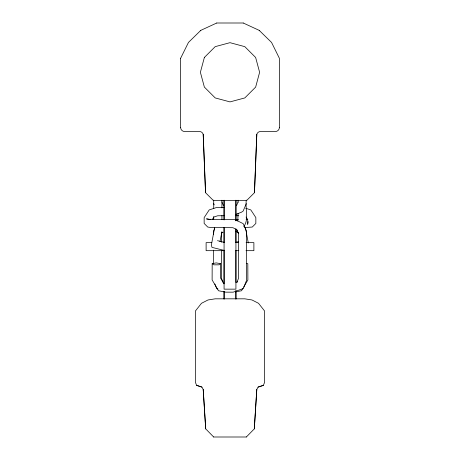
<?xml version="1.0" encoding="UTF-8"?>
<svg xmlns="http://www.w3.org/2000/svg" width="460" height="460" viewBox="0 0 460 460"><rect width="100%" height="100%" fill="white"/><g stroke="black" fill="none" stroke-linecap="round" stroke-linejoin="round"><path stroke-width="0.69" d="M180.642 127.558L180.659 58.242M213.601 263.672L213.607 250.159M213.607 234.514L213.607 230.96L214.67 228.522M221.53 250.815L221.524 278.432L223.014 282.233M221.53 242.316L221.53 232.398M224.077 250.136L224.077 289.15L235.922 289.15L235.922 228.827M224.077 242.575L224.077 227.723M224.077 200.405L224.077 219.851L224.077 200.192M235.922 282.515L235.922 250.303M235.922 242.575L235.922 229.155M235.922 200.405L235.922 220.806L235.922 200.192M238.079 213.452L237.797 220.99M238.079 202.331L238.079 200.226M246.295 200.1C245.065 208.719 249.228 218.994 243.863 226.498M223.853 283.653L220.386 277.748L220.443 263.632L216.24 262.907L212.181 263.655L212.117 279.91L218.5 290.76L225.82 292.157L233.139 292.169L243.34 288.541L246.399 280.738L246.393 230.96L243.196 223.658L235.054 219.633L209.133 219.293L206.494 218.897L210.898 219.604M213.486 200.652L246.497 200.652L254.466 192.7L256.789 134.366A3.95 3.95 0 0 1 260.584 131.502L275.413 131.502A3.95 3.95 0 0 0 279.358 127.558M254.466 192.7L256.806 134.366M246.336 437L254.305 428.881L256.789 389.453L258.094 387.09L263.379 385.353L264.534 382.501L264.534 310.92L258.526 303.301L251.999 299.972L244.795 298.822L215.205 298.822L208 299.972L201.474 303.301L195.465 310.92L195.465 382.501L196.621 385.353L201.905 387.09L203.211 389.453L205.712 428.881L213.664 437M254.305 428.881L256.806 389.453M247.894 223.491L248.181 221.599M214.682 227.378L211.381 244.967L211.98 247.376L224.572 250.51M219.949 241.661L221.927 231.662M236.986 282.233L238.475 278.432L238.47 232.398M236.601 205.459L238.09 201.928M246.295 203.648L243.179 211.019L241.448 212.215L235.79 214.429M221.386 233.594L221.961 232.288M180.642 58.242L188.456 42.441L200.784 30.377M236.837 282.469L237.532 281.29M242.92 288.351L241.5 290.76L235.514 291.904M243.627 287.143L247.882 279.91L247.819 263.655L246.462 263.402M212.296 219.529L213.934 217.011L217.701 215.769L224.106 215.723M220.443 263.632L218.983 264.828L213.877 264.839L212.181 263.655M221.271 233.214L222.991 232.323M200.761 30.377L216.752 23M263.379 385.353L258.094 387.09M235.767 242.305L238.47 241.649M235.738 231.288L237.67 230.96M246.117 219.403L247.474 219.368M245.186 227.516L252.27 227.05L255.852 223.433L255.846 217.603L252.689 212.744L250.798 209.921L245.778 208.271M235.629 219.546L238.481 219.523M224.382 207.592L216.102 207.65L209.202 209.921L204.154 217.603L204.148 223.433L207.73 227.05L210.093 227.407L232.938 227.711L236.894 229.666L238.613 233.594M213.641 437L246.359 437M216.735 23L243.265 23M211.778 242.633L206.114 242.633L206.114 250.677L224.003 250.677M223.094 242.633L224.514 242.633M235.486 242.633L238.32 242.633M246.1 242.633L253.885 242.633L253.885 250.677L246.014 250.677M235.997 250.677L238.855 250.677M235.894 215.723L238.74 215.746M201.905 387.09L196.621 385.353M243.248 23L259.239 30.377M217.482 240.666L224.233 242.305M217.936 288.995L216.66 288.541L214.877 283.992M244.111 226.751L245.318 227.378L246.123 231.449M237.009 232.323L238.728 233.214M259.216 30.377L271.561 42.441L279.358 58.242L279.341 127.558M180.659 127.558A3.95 3.95 0 0 0 184.609 131.502L199.416 131.502A3.95 3.95 0 0 1 203.193 134.366L205.534 192.7L213.503 200.652M246.065 217.011L247.704 219.529L247.704 224.75M221.91 201.928L223.399 205.459M213.704 203.648L214.222 204.878M246.393 232.806L248.296 242.955M238.205 232.329L238.47 233.663M203.193 389.453L205.695 428.881M203.211 134.366L205.557 192.7M221.921 200.226L221.921 207.908M213.704 200.1L213.727 208.667M224.077 227.395L224.077 283.849M221.921 215.533L221.921 219.69M213.727 216.551L213.727 219.414M224.077 291.421L224.077 299.011L224.077 291.421M235.922 290.731L235.922 299.011L235.922 290.731M204.367 57.483L200.382 72.283L204.367 87.09L215.205 97.928L230.011 101.896L244.812 97.928L255.651 87.09L259.618 72.283L255.633 57.483L244.795 46.644L229.988 42.676L215.188 46.644L204.349 57.483"/></g></svg>
